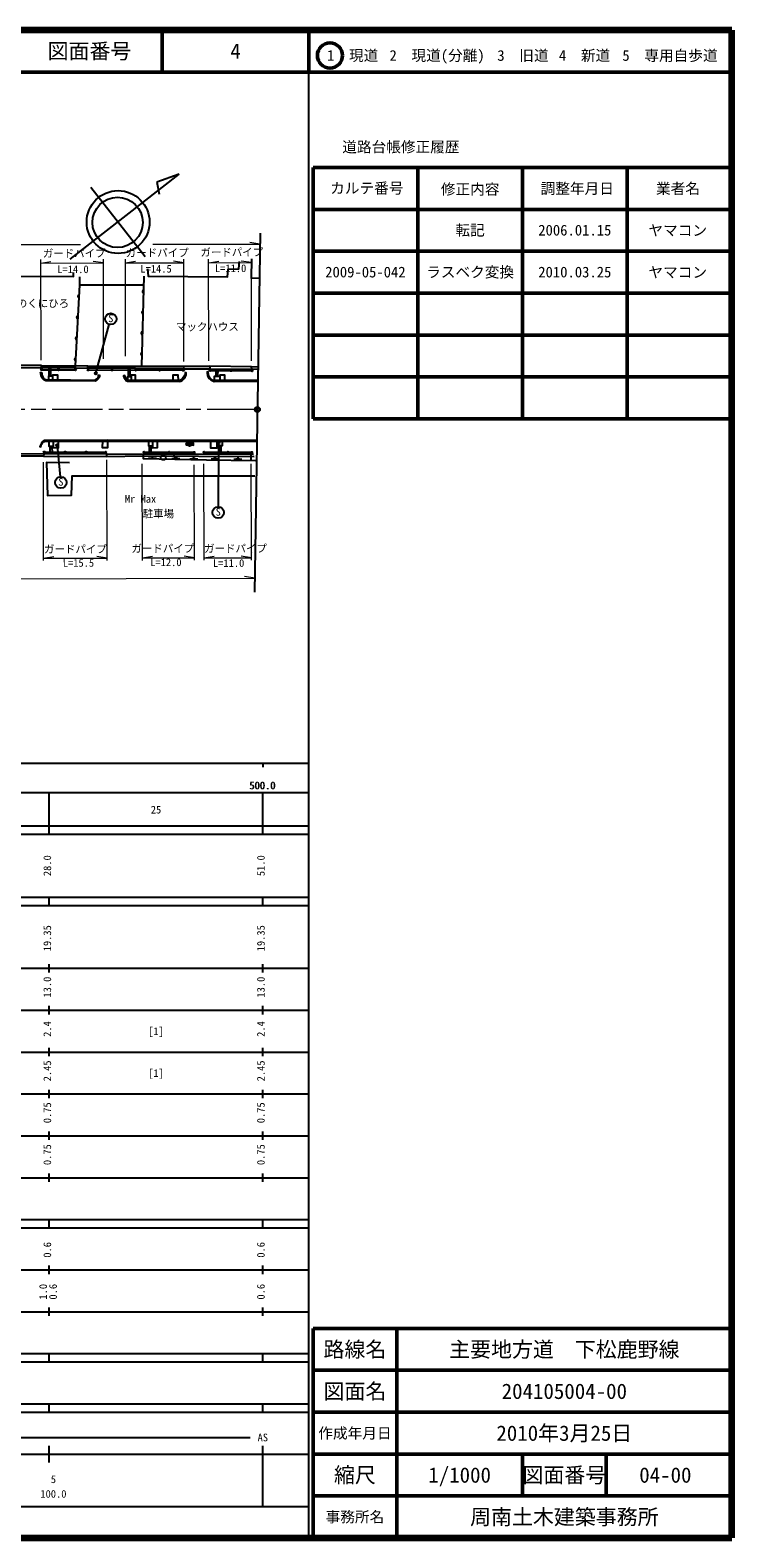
# Model space of a CAD drawing. Units: millimetres at full size, sheet at 1:1000; details may follow other scales. Extents: x -27979035 to 680000, y -218666483 to 380000.
# Drawn here: x 512445 to 680000, y 20000 to 380000 of the extents above; entities that cross this region are included whole.
import ezdxf
from ezdxf.enums import TextEntityAlignment as Align

# ---------------------------------------------------------------- set-up
doc = ezdxf.new("R2010")
doc.units = ezdxf.units.MM
doc.header["$LTSCALE"] = 1000
doc.header["$PDMODE"] = 32
doc.header["$PDSIZE"] = 500
doc.linetypes.add('CHAIN', pattern=[18.5, 12, -1.5, 3.5, -1.5])
for name, color, linetype, lineweight in [('M-BGD', 7, 'Continuous', 25), ('M-BGD-EXST', 7, 'Continuous', 25), ('M-BMK', 2, 'CHAIN', 13), ('M-BMK-OTRS', 5, 'Continuous', 25), ('M-BMK-SRVR', 3, 'Continuous', 25), ('M-STR-HTXT', 7, 'Continuous', 13), ('M-TTL', 2, 'Continuous', 140), ('M-TTL-BAND', 7, 'Continuous', 25), ('M-TTL-FRAM', 2, 'Continuous', 50), ('M-TTL-LINE', 7, 'Continuous', 50)]:
    doc.layers.add(name, color=color, linetype=linetype, lineweight=lineweight)
for name, color, linetype in [('M-BMK-HTXT', 7, 'Continuous'), ('M-OTRS', 6, 'Continuous'), ('M-TTL-TXT', 7, 'Continuous')]:
    doc.layers.add(name, color=color, linetype=linetype)
doc.styles.add('ＭＳ ゴシック', font='')
doc.styles.get('ＭＳ ゴシック').set_extended_font_data('MS Gothic')

msp = doc.modelspace()

# ---------------------------------------------------------------- hatches: boundary and pattern name
at = {"layer": 'M-BGD'}
for points in [[(539494, 317323), (539510, 317948, 0.84072)], [(524063, 316087), (524096, 316712, 0.84072)], [(523798, 311094), (523831, 311719, 0.84072)], [(539364, 312324), (539381, 312950, 0.84072)], [(523534, 306101), (523567, 306726, 0.84072)], [(539235, 307326), (539251, 307952, 0.84072)], [(539106, 302328), (539122, 302953, 0.84072)], [(523270, 301108), (523303, 301733, 0.84072)], [(550947, 280956, 0.23808), (550960, 281407), (550045, 281384, 0.23808), (550080, 280935)], [(550960, 281407, 0.48128), (550199, 281588, 0.13), (550045, 281384)], [(550947, 280956), (550080, 280935, 0.44945)]]:
    msp.add_hatch(color=256, dxfattribs=at).paths.add_polyline_path(points)
at = {"layer": 'M-BGD-EXST'}
for points in [[(528379, 298115, 1), (527890, 298010, 0.41421), (528187, 297818, 0.41421)], [(519137, 280911, 1), (518648, 280806, 0.41421), (518946, 280614, 0.41421)], [(557675, 281462, 1), (557186, 281356, 0.41421), (557483, 281165, 0.41421)]]:
    msp.add_hatch(color=256, dxfattribs=at).paths.add_polyline_path(points)

# ---------------------------------------------------------------- linework, layer by layer
at = {"layer": 'M-BGD'}
for p, q in [((539596, 321285), (539040, 299784)), ((524228, 319204), (539543, 319224)), ((515136, 299898), (508107, 299945)), ((515117, 299347), (508117, 299298)), ((515147, 298913), (523286, 298921)), ((517017, 297370), (516992, 299345)), ((517417, 297373), (517392, 299344)), ((526257, 299803), (523202, 299832)), ((523228, 299336), (526244, 299314)), ((526311, 298876), (549045, 298783)), ((535913, 297200), (535934, 299238)), ((536313, 297200), (536334, 299235)), ((549080, 299136), (555341, 299108)), ((549103, 299768), (555378, 299739)), ((556772, 299099), (556759, 297316)), ((557222, 299096), (557209, 297314)), ((565322, 299627), (566862, 299679)), ((565345, 299043), (566853, 299093)), ((555402, 298722), (565421, 298668)), ((515663, 278248), (506849, 278240)), ((515715, 278833), (506860, 278780)), ((515818, 279250), (530512, 279246)), ((517158, 280696), (517182, 278832)), ((517658, 280707), (517682, 278831)), ((530745, 278818), (539469, 278780)), ((530763, 278187), (539428, 278326)), ((539653, 279246), (551611, 279198)), ((540727, 277844), (542643, 277840)), ((540881, 280749), (540877, 278773)), ((541281, 280738), (541277, 278772)), ((541576, 278222), (541575, 277842)), ((546273, 277728), (548189, 277723)), ((546754, 277848), (547603, 277846)), ((546807, 278141), (546807, 279341)), ((547179, 278226), (547179, 277847)), ((550567, 277618), (552483, 277614)), ((551049, 277738), (551897, 277736)), ((551473, 278117), (551473, 277737)), ((553983, 279233), (565368, 279200)), ((555655, 277618), (557571, 277613)), ((556137, 277738), (556985, 277736)), ((556561, 278116), (556561, 277737)), ((557533, 280771), (557514, 278698)), ((557983, 280767), (557964, 278693)), ((561115, 277561), (563031, 277557)), ((561597, 277681), (562445, 277679)), ((562021, 278060), (562021, 277680)), ((565221, 277296), (565228, 278659))]:
    msp.add_line(p, q, dxfattribs=at)
for points in [[(540467, 323047), (540592, 321285), (559547, 321102), (559758, 322959), (562273, 323023), (562420, 324748)], [(567095, 320753), (565333, 320727), (565352, 325373)], [(501462, 321222), (522801, 321181), (522833, 322117)], [(524245, 321116), (524228, 319204), (523202, 299832)], [(517793, 297376), (516801, 297369), (516798, 296537)], [(519083, 296507), (519091, 297604), (517796, 297603), (517783, 296524)], [(536569, 297199), (535716, 297200), (535717, 296475)], [(537597, 296376), (537585, 297617), (536566, 297633), (536576, 296374)], [(547836, 296395), (547806, 297606), (546535, 297608), (546536, 296393)], [(566811, 296442), (556362, 296328), (555999, 296451), (555657, 296664), (555332, 296968), (555073, 297411), (555009, 297876), (554971, 298341), (554687, 298376), (554689, 298019), (554766, 297539), (554985, 297134), (555203, 296855), (555574, 296503), (556037, 296239), (556410, 296131), (566807, 296171)], [(557751, 297311), (556391, 297318), (556369, 296328)], [(558914, 296356), (558924, 297596), (557747, 297598), (557764, 296343)], [(566587, 282055), (530954, 282135), (515831, 282038), (515462, 281750), (515133, 281413), (514957, 281034), (514775, 280570), (514979, 280531), (515077, 280880), (515203, 281226), (515388, 281468), (515635, 281687), (515913, 281806), (530986, 281837), (542890, 281885), (566584, 281871)], [(516882, 281808), (516930, 280691), (517959, 280714)], [(517943, 281810), (517965, 280312), (519242, 280292), (519200, 281813)], [(529700, 281834), (529654, 280329), (530962, 280370), (530970, 281837)], [(540683, 281876), (540674, 280755), (541647, 280727)], [(541645, 281880), (541647, 280293), (542822, 280354), (542814, 281885)], [(555510, 281878), (555531, 280282), (557107, 280303), (557131, 281877)], [(558308, 281876), (558331, 280764), (557114, 280773)], [(565790, 278657), (539469, 278780), (539428, 278326), (565899, 278208)], [(539428, 278326), (539444, 277726), (554543, 277440), (566218, 277283)], [(521829, 276720), (516358, 276791), (516577, 268911), (522281, 268944), (522473, 273604), (566128, 273604)]]:
    msp.add_lwpolyline(points, dxfattribs=at)
for points in [[(523202, 299832), (523228, 299336), (515117, 299347), (515136, 299898)], [(549103, 299768), (549080, 299136), (526244, 299314), (526257, 299803)], [(555378, 299739), (555341, 299108), (565345, 299043), (565322, 299627)], [(528998, 297678), (529007, 297341), (528876, 296973), (528621, 296633), (528283, 296355), (527957, 296212), (516216, 296292), (515698, 296524), (515376, 296832), (515186, 297116), (515059, 297545), (514959, 297899), (514909, 298229), (515226, 298201), (515250, 297882), (515334, 297526), (515454, 297241), (515609, 297003), (515829, 296774), (516072, 296595), (516244, 296545), (527868, 296392), (528134, 296548), (528395, 296726), (528606, 296903), (528720, 297187), (528791, 297410), (528776, 297645)], [(548078, 296078), (548435, 296173), (548832, 296452), (549191, 296808), (549442, 297177), (549686, 297637), (549734, 297934), (549712, 298197), (549499, 298193), (549496, 297921), (549387, 297619), (549227, 297354), (549094, 297110), (548769, 296781), (548496, 296578), (548250, 296396), (535885, 296372), (535650, 296516), (535377, 296778), (535133, 297160), (535025, 297524), (534762, 297495), (534766, 297281), (534897, 296975), (535103, 296659), (535327, 296372), (535653, 296164)], [(549657, 281410), (549660, 280965), (551431, 280941), (551425, 281402)], [(515715, 278833), (515663, 278248), (530763, 278187), (530745, 278818)]]:
    msp.add_lwpolyline(points, close=True, dxfattribs=at)
for centre, radius in [((515147, 298913), 150), ((519217, 298917), 150), ((523286, 298921), 150), ((526311, 298876), 150), ((531994, 298852), 150), ((537678, 298829), 150), ((543362, 298806), 150), ((549045, 298783), 150), ((555402, 298722), 150), ((560412, 298695), 150), ((565421, 298668), 150), ((550507, 281194), 500), ((515818, 279250), 150), ((520818, 279249), 150), ((525818, 279247), 150), ((530512, 279246), 150), ((539653, 279246), 150), ((544232, 277976), 600), ((545632, 279222), 150), ((551611, 279198), 150), ((553983, 279233), 150), ((559675, 279217), 150), ((565368, 279200), 150)]:
    msp.add_circle(centre, radius, dxfattribs=at)
for centre, start, end in [((539556, 317634), 98.40983, 258.62756), ((524134, 316397), 96.85993, 257.07766), ((523869, 311404), 96.85993, 257.07766), ((539427, 312636), 98.40983, 258.62756), ((523605, 306411), 96.85993, 257.07766), ((539298, 307637), 98.40983, 258.62756), ((539168, 302639), 98.40983, 258.62756), ((523341, 301418), 96.85993, 257.07766)]:
    msp.add_arc(centre, 318, start, end, dxfattribs=at)
at = {"layer": 'M-BGD-EXST'}
for p, q in [((528135, 298062), (531344, 309743)), ((518893, 280859), (519643, 273335)), ((557430, 281409), (557356, 266169))]:
    msp.add_line(p, q, dxfattribs=at)
for centre, radius in [((531702, 311044), 1350), ((528135, 298062), 250), ((518893, 280859), 250), ((557430, 281409), 250), ((519777, 271991), 1350), ((557349, 264820), 1350)]:
    msp.add_circle(centre, radius, dxfattribs=at)
at = {"layer": 'M-BMK'}
msp.add_lwpolyline([(566702, 289420), (466755, 289378), (367079, 289015), (267568, 288334), (167945, 288003), (68342, 287916)], dxfattribs=at)
at = {"layer": 'M-BMK-OTRS'}
msp.add_line((567359, 331529), (566021, 245837), dxfattribs=at)
at = {"layer": 'M-BMK-SRVR'}
for p, q in [((521993, 325286), (548016, 345626)), ((548016, 345626), (542671, 343741)), ((526951, 342488), (539883, 325942)), ((542671, 343741), (543262, 340799))]:
    msp.add_line(p, q, dxfattribs=at)
for centre, radius in [((533443, 334182), 7500), ((533313, 334092), 6000), ((566702, 289420), 600)]:
    msp.add_circle(centre, radius, dxfattribs=at)
at = {"layer": 'M-OTRS'}
msp.add_point((566702, 289420), dxfattribs=at)
at = {"layer": 'M-STR-HTXT'}
for p, q in [((435290, 328637), (524433, 328834)), ((541747, 328873), (567319, 328929)), ((567319, 328929), (564893, 329308)), ((515037, 301180), (514984, 325262)), ((514986, 324388), (517410, 324777)), ((514986, 324388), (529930, 324421)), ((529930, 324421), (527504, 324799)), ((529980, 301530), (529928, 325295)), ((535224, 302194), (535173, 325307)), ((535175, 324432), (537599, 324822)), ((535175, 324432), (549127, 324463)), ((549127, 324463), (546701, 324842)), ((549179, 300872), (549125, 325338)), ((555124, 301076), (555071, 325351)), ((555073, 324476), (557497, 324866)), ((555073, 324476), (565265, 324499)), ((565265, 324499), (562840, 324878)), ((565317, 301043), (565263, 325373)), ((530813, 253361), (530760, 277369)), ((515648, 253328), (515596, 276849)), ((539265, 253380), (539214, 276475)), ((551673, 253407), (551623, 276226)), ((553986, 253412), (553935, 276435)), ((565268, 253437), (565217, 276410)), ((515646, 253930), (518070, 254319)), ((515646, 253930), (530812, 253963)), ((530812, 253963), (528386, 254342)), ((539263, 253982), (541687, 254371)), ((539263, 253982), (551672, 254009)), ((551672, 254009), (549246, 254388)), ((553984, 254015), (556408, 254404)), ((553984, 254015), (565267, 254040)), ((565267, 254040), (562841, 254418)), ((437427, 248858), (566072, 249143)), ((566072, 249143), (563647, 249521))]:
    msp.add_line(p, q, dxfattribs=at)
at = {"layer": 'M-TTL'}
for p, q in [((680000, 380000), (40000, 380000)), ((680000, 20000), (680000, 380000)), ((40000, 20000), (680000, 20000))]:
    msp.add_line(p, q, dxfattribs=at)
at = {"layer": 'M-TTL-BAND'}
for p, q in [((579000, 20000), (579000, 370000)), ((40000, 205000), (579000, 205000)), ((568000, 205000), (568000, 204000)), ((68000, 198000), (579000, 198000)), ((517000, 188000), (517000, 198000)), ((568000, 188000), (568000, 198000)), ((40000, 190000), (579000, 190000)), ((40000, 188000), (579000, 188000)), ((40000, 173000), (579000, 173000)), ((517000, 171000), (517000, 173000)), ((568000, 171000), (568000, 173000)), ((40000, 171000), (579000, 171000)), ((40000, 156000), (579000, 156000)), ((517000, 155000), (517000, 157000)), ((568000, 155000), (568000, 157000)), ((46000, 146000), (579000, 146000)), ((517000, 145000), (517000, 147000)), ((568000, 145000), (568000, 147000)), ((517000, 135000), (517000, 137000)), ((568000, 135000), (568000, 137000)), ((52000, 136000), (579000, 136000)), ((46000, 126000), (579000, 126000)), ((517000, 125000), (517000, 127000)), ((568000, 125000), (568000, 127000)), ((52000, 116000), (579000, 116000)), ((517000, 115000), (517000, 117000)), ((568000, 115000), (568000, 117000)), ((46000, 106000), (579000, 106000)), ((517000, 105000), (517000, 107000)), ((568000, 105000), (568000, 107000)), ((40000, 96000), (579000, 96000)), ((40000, 94000), (579000, 94000)), ((517000, 94000), (517000, 96000)), ((568000, 94000), (568000, 96000)), ((49000, 84000), (579000, 84000)), ((517000, 83000), (517000, 85000)), ((568000, 83000), (568000, 85000)), ((40000, 74000), (579000, 74000)), ((517000, 73000), (517000, 75000)), ((568000, 73000), (568000, 75000)), ((40000, 64000), (579000, 64000)), ((40000, 62000), (579000, 62000)), ((517000, 62000), (517000, 64000)), ((568000, 62000), (568000, 64000)), ((40000, 52000), (579000, 52000)), ((517000, 50000), (517000, 52000)), ((568000, 50000), (568000, 52000)), ((40000, 50000), (579000, 50000)), ((71000, 44000), (565000, 44000)), ((40000, 40000), (579000, 40000)), ((517000, 38000), (517000, 42000)), ((568000, 27500), (568000, 42000)), ((68000, 27500), (579000, 27500))]:
    msp.add_line(p, q, dxfattribs=at)
at = {"layer": 'M-TTL-FRAM'}
for p, q in [((580000, 347197), (580000, 287197)), ((580000, 347197), (680000, 347197)), ((580000, 287197), (680000, 287197)), ((680000, 70000), (580000, 70000)), ((580000, 70000), (580000, 20000))]:
    msp.add_line(p, q, dxfattribs=at)
at = {"layer": 'M-TTL-LINE'}
for p, q in [((543997, 380000), (543997, 370000)), ((579000, 380000), (579000, 370000)), ((40000, 370000), (680000, 370000)), ((605000, 347197), (605000, 287197)), ((630000, 347197), (630000, 287197)), ((655000, 347197), (655000, 287197)), ((580000, 337197), (680000, 337197)), ((580000, 327197), (680000, 327197)), ((580000, 317197), (680000, 317197)), ((580000, 307197), (680000, 307197)), ((580000, 297197), (680000, 297197)), ((600000, 70000), (600000, 20000)), ((680000, 60000), (580000, 60000)), ((680000, 50000), (580000, 50000)), ((680000, 40000), (580000, 40000)), ((630000, 40000), (630000, 30000)), ((650000, 40000), (650000, 30000)), ((680000, 30000), (580000, 30000))]:
    msp.add_line(p, q, dxfattribs=at)
msp.add_circle((584031, 373958), 3000, dxfattribs=at)

# ---------------------------------------------------------------- texts
at = {"layer": 'M-BGD-EXST', "style": 'ＭＳ ゴシック'}
for p in [(531047, 309752), (519121, 270699), (556694, 263528)]:
    msp.add_text('S', height=1833, rotation=358.508, dxfattribs=at).set_placement(p, align=Align.BOTTOM_LEFT)
at = {"layer": 'M-BMK-HTXT', "style": 'ＭＳ ゴシック'}
for s, p in [('クスリのくにひろ', (501761, 313284)), ('マックハウス', (547282, 307706)), ('Mr Max', (535065, 266611)), ('駐車場', (539326, 263072))]:
    msp.add_text(s, height=1833, dxfattribs=at).set_placement(p, align=Align.BOTTOM_LEFT)
at = {"layer": 'M-STR-HTXT', "style": 'ＭＳ ゴシック'}
for s, p in [('ガードパイプ', (515462, 325234)), ('ガードパイプ', (535294, 325357)), ('ガードパイプ', (553099, 325480)), ('L=11.0', (556572, 321673)), ('L=14.0', (518935, 321427)), ('L=14.5', (538767, 321550)), ('ガードパイプ', (515750, 254590)), ('ガードパイプ', (536625, 254743)), ('ガードパイプ', (553970, 254743)), ('L=15.5', (520244, 251311)), ('L=12.0', (541119, 251464)), ('L=11.0', (556106, 251268))]:
    msp.add_text(s, height=1833, rotation=0.127, dxfattribs=at).set_placement(p, align=Align.BOTTOM_LEFT)
at = {"layer": 'M-TTL-BAND', "style": 'ＭＳ ゴシック'}
for s, p in [('500.0', (567844, 198195)), ('500.0', (568000, 198195)), ('25', (542500, 192405)), ('[1]', (542500, 139500)), ('[1]', (542500, 129500)), ('AS', (568000, 42500)), ('5', (518000, 32523)), ('100.0', (518000, 29033))]:
    msp.add_text(s, height=1833, dxfattribs=at).set_placement(p, align=Align.BOTTOM_CENTER)
for s, p in [('28.0', (518000, 180500)), ('51.0', (569000, 180500)), ('19.35', (518000, 163174)), ('19.35', (569000, 163174)), ('13.0', (518000, 151500)), ('13.0', (569000, 151500)), ('2.4', (518000, 141500)), ('2.4', (569000, 141500)), ('2.45', (518000, 131500)), ('2.45', (569000, 131500)), ('0.75', (518000, 121500)), ('0.75', (569000, 121500)), ('0.75', (518000, 111500)), ('0.75', (569000, 111500)), ('0.6', (518000, 88764)), ('0.6', (569000, 88764)), ('1.0', (517000, 78764)), ('0.6', (519370, 78764)), ('0.6', (569000, 78764))]:
    msp.add_text(s, height=1833, rotation=90, dxfattribs=at).set_placement(p, align=Align.BOTTOM_CENTER)
at = {"layer": 'M-TTL-TXT', "style": 'ＭＳ ゴシック'}
for s, height, p in [('図面番号', 3666, (526622, 375000)), ('4', 3666, (561497, 375000)), ('1\u3000現道', 2566, (589448, 373958)), ('2\u3000現道(分離)', 2566, (609619, 373958)), ('3\u3000旧道', 2566, (630121, 373958)), ('4\u3000新道', 2566, (644824, 373958)), ('5\u3000専用自歩道', 2566, (665228, 373958)), ('道路台帳修正履歴', 2566, (600968, 352113)), ('カルテ番号', 2566, (592839, 342277)), ('修正内容', 2566, (617509, 342023)), ('調整年月日', 2566, (643089, 342197)), ('業者名', 2566, (667134, 342197)), ('転記', 2566, (617500, 332245)), ('2006.01.15', 2566, (642500, 332245)), ('ヤマコン', 2566, (667077, 332189)), ('2009-05-042', 2566, (592500, 322245)), ('ラスベク変換', 2566, (617500, 322245)), ('2010.03.25', 2566, (642500, 322245)), ('ヤマコン', 2566, (667077, 322189)), ('路線名', 3666, (590000, 65000)), ('路線名', 3666, (590000, 65000)), ('主要地方道\u3000下松鹿野線', 3666, (640000, 65000)), ('図面名', 3666, (590000, 55000)), ('図面名', 3666, (590000, 55000)), ('204105004-00', 3666, (640000, 55000)), ('2010年3月25日', 3666, (640000, 45000)), ('作成年月日', 2566, (590000, 45000)), ('作成年月日', 2566, (590000, 45000)), ('縮尺', 3666, (590000, 35000)), ('縮尺', 3666, (590000, 35000)), ('1/1000', 3666, (615000, 35000)), ('図面番号', 3666, (640000, 35000)), ('図面番号', 3666, (640000, 35000)), ('04-00', 3666, (664125, 35000)), ('事務所名', 2566, (590000, 25000)), ('事務所名', 2566, (590000, 25000)), ('周南土木建築事務所', 3666, (640000, 25000))]:
    msp.add_text(s, height=height, dxfattribs=at).set_placement(p, align=Align.MIDDLE_CENTER)

doc.saveas('drawing.dxf')
